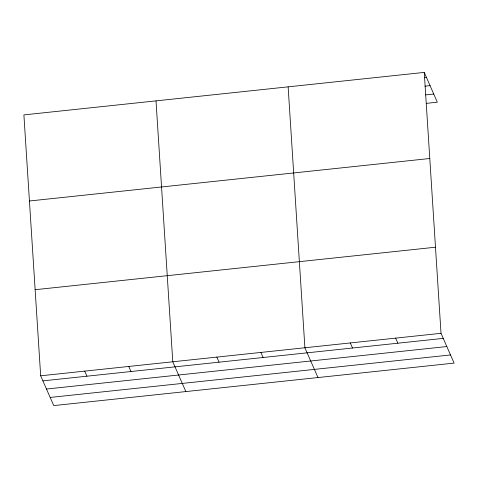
<?xml version="1.0" encoding="UTF-8"?>
<svg xmlns="http://www.w3.org/2000/svg" width="478" height="478" viewBox="0 0 478 478"><rect width="100%" height="100%" fill="white"/><g stroke="black" fill="none" stroke-linecap="round" stroke-linejoin="round"><path stroke-width="0.72" d="M424.249 72.405L23.9 114.893L40.672 375.804L53.751 405.595L454.1 363.107L441.021 333.315L424.249 72.405L437.328 102.196L426.352 103.362M424.279 77.711L426.478 77.478M424.936 86.177L430.057 85.634M425.695 94.895L433.749 94.041M29.433 200.993L429.782 158.505M35.139 289.704L435.488 247.216M40.672 375.804L441.021 333.315M42.901 380.87L443.249 338.388M46.48 389.032L446.828 346.544M50.166 397.439L450.521 354.951M395.647 338.131L397.875 343.204M350.278 342.947L352.501 348.014M317.984 377.554L304.904 347.757L288.132 86.853M260.863 352.435L263.091 357.502M216.827 357.108L219.049 362.181M185.864 391.572L172.785 361.78L156.013 100.87M128.749 366.453L130.978 371.525M84.708 371.125L86.936 376.198"/></g></svg>
